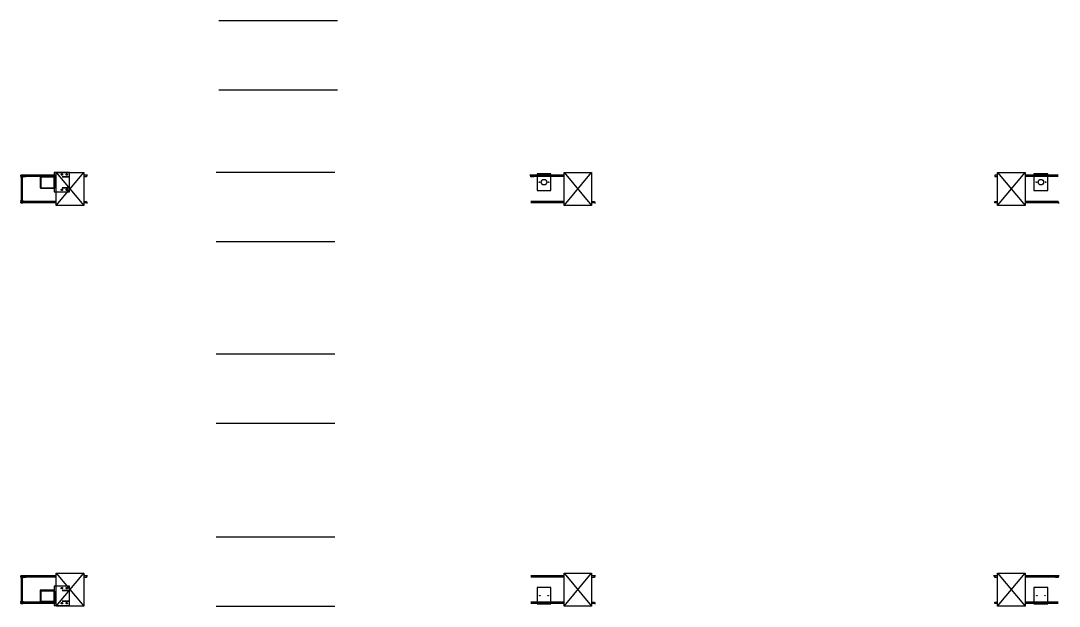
# Model space of a CAD drawing. Header units: metres. Extents: x 2 to 323, y -2 to 254.
# Drawn here: x 238.34 to 275.96, y 67.21 to 88.43 of the extents above; entities that cross this region are included whole.
import ezdxf

# ---------------------------------------------------------------- set-up
doc = ezdxf.new("R2010")
doc.units = ezdxf.units.M
for name, color, linetype in [('0-EST CORTE', 7, 'Continuous'), ('00', 7, 'Continuous'), ('racks', 7, 'Continuous')]:
    doc.layers.add(name, color=color, linetype=linetype)

msp = doc.modelspace()

# ---------------------------------------------------------------- linework, layer by layer
at = {"layer": '0-EST CORTE'}
for p, q in [((239.836, 82.781), (240.086, 82.781)), ((239.836, 82.781), (240.086, 82.781)), ((239.836, 82.769), (240.086, 82.769)), ((239.836, 82.769), (240.086, 82.769)), ((240.086, 82.769), (240.086, 82.781)), ((240.086, 82.769), (240.086, 82.781)), ((239.836, 82.393), (240.086, 82.393)), ((239.836, 82.393), (240.086, 82.393)), ((240.086, 82.381), (240.086, 82.393)), ((240.086, 82.381), (240.086, 82.393)), ((239.836, 82.381), (240.086, 82.381)), ((239.836, 82.381), (240.086, 82.381)), ((239.836, 67.791), (240.086, 67.791)), ((239.836, 67.791), (240.086, 67.791)), ((239.836, 67.779), (240.086, 67.779)), ((239.836, 67.779), (240.086, 67.779)), ((240.086, 67.779), (240.086, 67.791)), ((240.086, 67.779), (240.086, 67.791)), ((239.836, 67.403), (240.086, 67.403)), ((239.836, 67.403), (240.086, 67.403)), ((239.836, 67.391), (240.086, 67.391)), ((239.836, 67.391), (240.086, 67.391)), ((240.086, 67.391), (240.086, 67.403)), ((240.086, 67.391), (240.086, 67.403))]:
    msp.add_line(p, q, dxfattribs=at)
for points in [[(239.046, 82.781), (239.046, 82.381), (239.546, 82.381), (239.546, 82.781), (239.046, 82.781)], [(239.046, 82.781), (239.046, 82.381), (239.546, 82.381), (239.546, 82.781), (239.046, 82.781)], [(239.071, 82.361), (239.571, 82.361), (239.571, 82.761), (239.071, 82.761), (239.071, 82.361)], [(239.071, 82.361), (239.571, 82.361), (239.571, 82.761), (239.071, 82.761), (239.071, 82.361)], [(240.106, 82.231), (240.106, 82.931), (239.556, 82.931), (239.556, 82.231), (240.106, 82.231)], [(240.106, 82.231), (240.106, 82.931), (239.556, 82.931), (239.556, 82.231), (240.106, 82.231)], [(239.856, 82.856), (239.854, 82.846), (239.848, 82.838), (239.84, 82.833), (239.831, 82.831), (239.821, 82.833), (239.813, 82.838), (239.808, 82.846), (239.806, 82.856), (239.808, 82.865), (239.813, 82.873), (239.821, 82.879), (239.831, 82.881), (239.84, 82.879), (239.848, 82.873), (239.854, 82.865), (239.856, 82.856)], [(239.856, 82.856), (239.854, 82.846), (239.848, 82.838), (239.84, 82.833), (239.831, 82.831), (239.821, 82.833), (239.813, 82.838), (239.808, 82.846), (239.806, 82.856), (239.808, 82.865), (239.813, 82.873), (239.821, 82.879), (239.831, 82.881), (239.84, 82.879), (239.848, 82.873), (239.854, 82.865), (239.856, 82.856)], [(240.031, 82.856), (240.029, 82.846), (240.023, 82.838), (240.015, 82.833), (240.006, 82.831), (239.996, 82.833), (239.988, 82.838), (239.983, 82.846), (239.981, 82.856), (239.983, 82.865), (239.988, 82.873), (239.996, 82.879), (240.006, 82.881), (240.015, 82.879), (240.023, 82.873), (240.029, 82.865), (240.031, 82.856)], [(240.031, 82.856), (240.029, 82.846), (240.023, 82.838), (240.015, 82.833), (240.006, 82.831), (239.996, 82.833), (239.988, 82.838), (239.983, 82.846), (239.981, 82.856), (239.983, 82.865), (239.988, 82.873), (239.996, 82.879), (240.006, 82.881), (240.015, 82.879), (240.023, 82.873), (240.029, 82.865), (240.031, 82.856)], [(257.046, 82.881), (257.046, 82.281), (257.546, 82.281), (257.546, 82.881), (257.046, 82.881)], [(257.046, 82.881), (257.046, 82.281), (257.546, 82.281), (257.546, 82.881), (257.046, 82.881)], [(275.046, 82.881), (275.046, 82.281), (275.546, 82.281), (275.546, 82.881), (275.046, 82.881)], [(275.046, 82.881), (275.046, 82.281), (275.546, 82.281), (275.546, 82.881), (275.046, 82.881)], [(257.136, 82.581), (257.135, 82.577), (257.133, 82.574), (257.129, 82.572), (257.126, 82.571), (257.122, 82.572), (257.119, 82.574), (257.116, 82.577), (257.116, 82.581), (257.116, 82.585), (257.119, 82.588), (257.122, 82.59), (257.126, 82.591), (257.129, 82.59), (257.133, 82.588), (257.135, 82.585), (257.136, 82.581)], [(257.136, 82.581), (257.135, 82.577), (257.133, 82.574), (257.129, 82.572), (257.126, 82.571), (257.122, 82.572), (257.119, 82.574), (257.116, 82.577), (257.116, 82.581), (257.116, 82.585), (257.119, 82.588), (257.122, 82.59), (257.126, 82.591), (257.129, 82.59), (257.133, 82.588), (257.135, 82.585), (257.136, 82.581)], [(257.396, 82.581), (257.388, 82.542), (257.366, 82.51), (257.335, 82.489), (257.296, 82.481), (257.257, 82.489), (257.225, 82.51), (257.203, 82.542), (257.196, 82.581), (257.203, 82.62), (257.225, 82.651), (257.257, 82.673), (257.296, 82.681), (257.335, 82.673), (257.366, 82.651), (257.388, 82.62), (257.396, 82.581)], [(257.396, 82.581), (257.388, 82.542), (257.366, 82.51), (257.335, 82.489), (257.296, 82.481), (257.257, 82.489), (257.225, 82.51), (257.203, 82.542), (257.196, 82.581), (257.203, 82.62), (257.225, 82.651), (257.257, 82.673), (257.296, 82.681), (257.335, 82.673), (257.366, 82.651), (257.388, 82.62), (257.396, 82.581)], [(257.476, 82.581), (257.475, 82.577), (257.473, 82.574), (257.469, 82.572), (257.466, 82.571), (257.462, 82.572), (257.459, 82.574), (257.456, 82.577), (257.456, 82.581), (257.456, 82.585), (257.459, 82.588), (257.462, 82.59), (257.466, 82.591), (257.469, 82.59), (257.473, 82.588), (257.475, 82.585), (257.476, 82.581)], [(257.476, 82.581), (257.475, 82.577), (257.473, 82.574), (257.469, 82.572), (257.466, 82.571), (257.462, 82.572), (257.459, 82.574), (257.456, 82.577), (257.456, 82.581), (257.456, 82.585), (257.459, 82.588), (257.462, 82.59), (257.466, 82.591), (257.469, 82.59), (257.473, 82.588), (257.475, 82.585), (257.476, 82.581)], [(275.136, 82.581), (275.135, 82.577), (275.133, 82.574), (275.129, 82.572), (275.126, 82.571), (275.122, 82.572), (275.119, 82.574), (275.116, 82.577), (275.116, 82.581), (275.116, 82.585), (275.119, 82.588), (275.122, 82.59), (275.126, 82.591), (275.129, 82.59), (275.133, 82.588), (275.135, 82.585), (275.136, 82.581)], [(275.136, 82.581), (275.135, 82.577), (275.133, 82.574), (275.129, 82.572), (275.126, 82.571), (275.122, 82.572), (275.119, 82.574), (275.116, 82.577), (275.116, 82.581), (275.116, 82.585), (275.119, 82.588), (275.122, 82.59), (275.126, 82.591), (275.129, 82.59), (275.133, 82.588), (275.135, 82.585), (275.136, 82.581)], [(275.396, 82.581), (275.388, 82.542), (275.366, 82.51), (275.335, 82.489), (275.296, 82.481), (275.257, 82.489), (275.225, 82.51), (275.203, 82.542), (275.196, 82.581), (275.203, 82.62), (275.225, 82.651), (275.257, 82.673), (275.296, 82.681), (275.335, 82.673), (275.366, 82.651), (275.388, 82.62), (275.396, 82.581)], [(275.396, 82.581), (275.388, 82.542), (275.366, 82.51), (275.335, 82.489), (275.296, 82.481), (275.257, 82.489), (275.225, 82.51), (275.203, 82.542), (275.196, 82.581), (275.203, 82.62), (275.225, 82.651), (275.257, 82.673), (275.296, 82.681), (275.335, 82.673), (275.366, 82.651), (275.388, 82.62), (275.396, 82.581)], [(275.476, 82.581), (275.475, 82.577), (275.473, 82.574), (275.469, 82.572), (275.466, 82.571), (275.462, 82.572), (275.459, 82.574), (275.456, 82.577), (275.456, 82.581), (275.456, 82.585), (275.459, 82.588), (275.462, 82.59), (275.466, 82.591), (275.469, 82.59), (275.473, 82.588), (275.475, 82.585), (275.476, 82.581)], [(275.476, 82.581), (275.475, 82.577), (275.473, 82.574), (275.469, 82.572), (275.466, 82.571), (275.462, 82.572), (275.459, 82.574), (275.456, 82.577), (275.456, 82.581), (275.456, 82.585), (275.459, 82.588), (275.462, 82.59), (275.466, 82.591), (275.469, 82.59), (275.473, 82.588), (275.475, 82.585), (275.476, 82.581)], [(239.856, 82.306), (239.854, 82.296), (239.848, 82.288), (239.84, 82.283), (239.831, 82.281), (239.821, 82.283), (239.813, 82.288), (239.808, 82.296), (239.806, 82.306), (239.808, 82.315), (239.813, 82.323), (239.821, 82.329), (239.831, 82.331), (239.84, 82.329), (239.848, 82.323), (239.854, 82.315), (239.856, 82.306)], [(239.856, 82.306), (239.854, 82.296), (239.848, 82.288), (239.84, 82.283), (239.831, 82.281), (239.821, 82.283), (239.813, 82.288), (239.808, 82.296), (239.806, 82.306), (239.808, 82.315), (239.813, 82.323), (239.821, 82.329), (239.831, 82.331), (239.84, 82.329), (239.848, 82.323), (239.854, 82.315), (239.856, 82.306)], [(240.031, 82.306), (240.029, 82.296), (240.023, 82.288), (240.015, 82.283), (240.006, 82.281), (239.996, 82.283), (239.988, 82.288), (239.983, 82.296), (239.981, 82.306), (239.983, 82.315), (239.988, 82.323), (239.996, 82.329), (240.006, 82.331), (240.015, 82.329), (240.023, 82.323), (240.029, 82.315), (240.031, 82.306)], [(240.031, 82.306), (240.029, 82.296), (240.023, 82.288), (240.015, 82.283), (240.006, 82.281), (239.996, 82.283), (239.988, 82.288), (239.983, 82.296), (239.981, 82.306), (239.983, 82.315), (239.988, 82.323), (239.996, 82.329), (240.006, 82.331), (240.015, 82.329), (240.023, 82.323), (240.029, 82.315), (240.031, 82.306)], [(239.046, 67.791), (239.046, 67.391), (239.546, 67.391), (239.546, 67.791), (239.046, 67.791)], [(239.046, 67.791), (239.046, 67.391), (239.546, 67.391), (239.546, 67.791), (239.046, 67.791)], [(239.071, 67.361), (239.571, 67.361), (239.571, 67.761), (239.071, 67.761), (239.071, 67.361)], [(239.071, 67.361), (239.571, 67.361), (239.571, 67.761), (239.071, 67.761), (239.071, 67.361)], [(240.106, 67.241), (240.106, 67.941), (239.556, 67.941), (239.556, 67.241), (240.106, 67.241)], [(240.106, 67.241), (240.106, 67.941), (239.556, 67.941), (239.556, 67.241), (240.106, 67.241)], [(239.856, 67.866), (239.854, 67.856), (239.848, 67.848), (239.84, 67.843), (239.831, 67.841), (239.821, 67.843), (239.813, 67.848), (239.808, 67.856), (239.806, 67.866), (239.808, 67.875), (239.813, 67.883), (239.821, 67.889), (239.831, 67.891), (239.84, 67.889), (239.848, 67.883), (239.854, 67.875), (239.856, 67.866)], [(239.856, 67.866), (239.854, 67.856), (239.848, 67.848), (239.84, 67.843), (239.831, 67.841), (239.821, 67.843), (239.813, 67.848), (239.808, 67.856), (239.806, 67.866), (239.808, 67.875), (239.813, 67.883), (239.821, 67.889), (239.831, 67.891), (239.84, 67.889), (239.848, 67.883), (239.854, 67.875), (239.856, 67.866)], [(240.031, 67.866), (240.029, 67.856), (240.023, 67.848), (240.015, 67.843), (240.006, 67.841), (239.996, 67.843), (239.988, 67.848), (239.983, 67.856), (239.981, 67.866), (239.983, 67.875), (239.988, 67.883), (239.996, 67.889), (240.006, 67.891), (240.015, 67.889), (240.023, 67.883), (240.029, 67.875), (240.031, 67.866)], [(240.031, 67.866), (240.029, 67.856), (240.023, 67.848), (240.015, 67.843), (240.006, 67.841), (239.996, 67.843), (239.988, 67.848), (239.983, 67.856), (239.981, 67.866), (239.983, 67.875), (239.988, 67.883), (239.996, 67.889), (240.006, 67.891), (240.015, 67.889), (240.023, 67.883), (240.029, 67.875), (240.031, 67.866)], [(257.046, 67.891), (257.046, 67.291), (257.546, 67.291), (257.546, 67.891), (257.046, 67.891)], [(257.046, 67.891), (257.046, 67.291), (257.546, 67.291), (257.546, 67.891), (257.046, 67.891)], [(275.046, 67.891), (275.046, 67.291), (275.546, 67.291), (275.546, 67.891), (275.046, 67.891)], [(275.046, 67.891), (275.046, 67.291), (275.546, 67.291), (275.546, 67.891), (275.046, 67.891)], [(239.856, 67.316), (239.854, 67.306), (239.848, 67.298), (239.84, 67.293), (239.831, 67.291), (239.821, 67.293), (239.813, 67.298), (239.808, 67.306), (239.806, 67.316), (239.808, 67.325), (239.813, 67.333), (239.821, 67.339), (239.831, 67.341), (239.84, 67.339), (239.848, 67.333), (239.854, 67.325), (239.856, 67.316)], [(239.856, 67.316), (239.854, 67.306), (239.848, 67.298), (239.84, 67.293), (239.831, 67.291), (239.821, 67.293), (239.813, 67.298), (239.808, 67.306), (239.806, 67.316), (239.808, 67.325), (239.813, 67.333), (239.821, 67.339), (239.831, 67.341), (239.84, 67.339), (239.848, 67.333), (239.854, 67.325), (239.856, 67.316)], [(240.031, 67.316), (240.029, 67.306), (240.023, 67.298), (240.015, 67.293), (240.006, 67.291), (239.996, 67.293), (239.988, 67.298), (239.983, 67.306), (239.981, 67.316), (239.983, 67.325), (239.988, 67.333), (239.996, 67.339), (240.006, 67.341), (240.015, 67.339), (240.023, 67.333), (240.029, 67.325), (240.031, 67.316)], [(240.031, 67.316), (240.029, 67.306), (240.023, 67.298), (240.015, 67.293), (240.006, 67.291), (239.996, 67.293), (239.988, 67.298), (239.983, 67.306), (239.981, 67.316), (239.983, 67.325), (239.988, 67.333), (239.996, 67.339), (240.006, 67.341), (240.015, 67.339), (240.023, 67.333), (240.029, 67.325), (240.031, 67.316)], [(257.156, 67.591), (257.155, 67.587), (257.153, 67.584), (257.149, 67.582), (257.146, 67.581), (257.142, 67.582), (257.139, 67.584), (257.136, 67.587), (257.136, 67.591), (257.136, 67.595), (257.139, 67.598), (257.142, 67.6), (257.146, 67.601), (257.149, 67.6), (257.153, 67.598), (257.155, 67.595), (257.156, 67.591)], [(257.156, 67.591), (257.155, 67.587), (257.153, 67.584), (257.149, 67.582), (257.146, 67.581), (257.142, 67.582), (257.139, 67.584), (257.136, 67.587), (257.136, 67.591), (257.136, 67.595), (257.139, 67.598), (257.142, 67.6), (257.146, 67.601), (257.149, 67.6), (257.153, 67.598), (257.155, 67.595), (257.156, 67.591)], [(257.456, 67.591), (257.455, 67.587), (257.453, 67.584), (257.449, 67.582), (257.446, 67.581), (257.442, 67.582), (257.439, 67.584), (257.436, 67.587), (257.436, 67.591), (257.436, 67.595), (257.439, 67.598), (257.442, 67.6), (257.446, 67.601), (257.449, 67.6), (257.453, 67.598), (257.455, 67.595), (257.456, 67.591)], [(257.456, 67.591), (257.455, 67.587), (257.453, 67.584), (257.449, 67.582), (257.446, 67.581), (257.442, 67.582), (257.439, 67.584), (257.436, 67.587), (257.436, 67.591), (257.436, 67.595), (257.439, 67.598), (257.442, 67.6), (257.446, 67.601), (257.449, 67.6), (257.453, 67.598), (257.455, 67.595), (257.456, 67.591)], [(275.156, 67.591), (275.155, 67.587), (275.153, 67.584), (275.149, 67.582), (275.146, 67.581), (275.142, 67.582), (275.139, 67.584), (275.136, 67.587), (275.136, 67.591), (275.136, 67.595), (275.139, 67.598), (275.142, 67.6), (275.146, 67.601), (275.149, 67.6), (275.153, 67.598), (275.155, 67.595), (275.156, 67.591)], [(275.156, 67.591), (275.155, 67.587), (275.153, 67.584), (275.149, 67.582), (275.146, 67.581), (275.142, 67.582), (275.139, 67.584), (275.136, 67.587), (275.136, 67.591), (275.136, 67.595), (275.139, 67.598), (275.142, 67.6), (275.146, 67.601), (275.149, 67.6), (275.153, 67.598), (275.155, 67.595), (275.156, 67.591)], [(275.456, 67.591), (275.455, 67.587), (275.453, 67.584), (275.449, 67.582), (275.446, 67.581), (275.442, 67.582), (275.439, 67.584), (275.436, 67.587), (275.436, 67.591), (275.436, 67.595), (275.439, 67.598), (275.442, 67.6), (275.446, 67.601), (275.449, 67.6), (275.453, 67.598), (275.455, 67.595), (275.456, 67.591)], [(275.456, 67.591), (275.455, 67.587), (275.453, 67.584), (275.449, 67.582), (275.446, 67.581), (275.442, 67.582), (275.439, 67.584), (275.436, 67.587), (275.436, 67.591), (275.436, 67.595), (275.439, 67.598), (275.442, 67.6), (275.446, 67.601), (275.449, 67.6), (275.453, 67.598), (275.455, 67.595), (275.456, 67.591)]]:
    msp.add_lwpolyline(points, close=True, dxfattribs=at)
at = {"layer": '00'}
for p, q in [((239.046, 82.781), (239.046, 82.381)), ((239.046, 82.781), (239.046, 82.381)), ((239.546, 82.381), (239.546, 82.781)), ((239.546, 82.381), (239.546, 82.781)), ((239.046, 82.381), (239.546, 82.381)), ((239.046, 82.381), (239.546, 82.381)), ((239.046, 67.791), (239.046, 67.391)), ((239.546, 67.791), (239.046, 67.791)), ((239.046, 67.791), (239.046, 67.391)), ((239.546, 67.791), (239.046, 67.791)), ((239.546, 67.391), (239.546, 67.791)), ((239.546, 67.391), (239.546, 67.791)), ((239.046, 67.391), (239.546, 67.391)), ((239.046, 67.391), (239.546, 67.391))]:
    msp.add_line(p, q, dxfattribs=at)
at = {"layer": 'racks'}
for p, q in [((249.819, 88.432), (245.519, 88.432)), ((249.819, 88.432), (245.519, 88.432)), ((249.819, 88.432), (245.519, 88.432)), ((245.519, 85.932), (249.819, 85.932)), ((245.519, 85.932), (249.819, 85.932)), ((245.519, 85.932), (249.819, 85.932)), ((239.622, 82.831), (238.424, 82.831)), ((239.622, 82.781), (238.424, 82.781)), ((239.622, 82.932), (240.622, 81.732)), ((239.622, 81.732), (240.622, 82.932)), ((249.722, 82.932), (245.422, 82.932)), ((249.722, 82.932), (245.422, 82.932)), ((249.722, 82.932), (245.422, 82.932)), ((258.022, 82.831), (256.824, 82.831)), ((258.022, 82.781), (256.824, 82.781)), ((258.022, 82.932), (259.022, 81.732)), ((258.022, 81.732), (259.022, 82.932)), ((273.722, 81.732), (274.722, 82.932)), ((273.722, 82.932), (274.722, 81.732)), ((275.92, 82.831), (274.722, 82.831)), ((275.92, 82.781), (274.722, 82.781)), ((239.622, 81.884), (238.424, 81.884)), ((239.622, 81.834), (238.424, 81.834)), ((258.022, 81.884), (256.824, 81.884)), ((258.022, 81.834), (256.824, 81.834)), ((275.92, 81.884), (274.722, 81.884)), ((275.92, 81.834), (274.722, 81.834)), ((245.422, 80.432), (249.722, 80.432)), ((245.422, 80.432), (249.722, 80.432)), ((245.422, 80.432), (249.722, 80.432)), ((249.722, 76.351), (245.422, 76.351)), ((249.722, 76.351), (245.422, 76.351)), ((249.722, 76.351), (245.422, 76.351)), ((245.422, 73.851), (249.722, 73.851)), ((245.422, 73.851), (249.722, 73.851)), ((245.422, 73.851), (249.722, 73.851)), ((249.722, 69.709), (245.422, 69.709)), ((249.722, 69.709), (245.422, 69.709)), ((249.722, 69.709), (245.422, 69.709)), ((239.622, 68.308), (238.424, 68.308)), ((239.622, 68.258), (238.424, 68.258)), ((239.622, 68.409), (240.622, 67.209)), ((239.622, 67.209), (240.622, 68.409)), ((258.022, 68.308), (256.824, 68.308)), ((258.022, 68.258), (256.824, 68.258)), ((258.022, 68.409), (259.022, 67.209)), ((258.022, 67.209), (259.022, 68.409)), ((273.722, 67.209), (274.722, 68.409)), ((273.722, 68.409), (274.722, 67.209)), ((275.92, 68.308), (274.722, 68.308)), ((275.92, 68.258), (274.722, 68.258)), ((239.622, 67.361), (238.424, 67.361)), ((258.022, 67.361), (256.824, 67.361)), ((275.92, 67.361), (274.722, 67.361)), ((239.622, 67.311), (238.424, 67.311)), ((245.422, 67.209), (249.722, 67.209)), ((245.422, 67.209), (249.722, 67.209)), ((245.422, 67.209), (249.722, 67.209)), ((258.022, 67.311), (256.824, 67.311)), ((275.92, 67.311), (274.722, 67.311))]:
    msp.add_line(p, q, dxfattribs=at)
for points in [[(238.419, 82.83), (238.419, 82.83), (238.42, 82.83), (238.42, 82.83), (238.42, 82.829), (238.42, 82.8), (238.42, 82.799), (238.42, 82.799), (238.42, 82.799), (238.42, 82.799), (238.411, 82.792), (238.41, 82.791), (238.41, 82.791), (238.41, 82.791), (238.41, 82.79), (238.41, 82.754), (238.41, 82.753), (238.411, 82.753), (238.411, 82.752), (238.412, 82.752), (238.422, 82.752), (238.422, 82.754), (238.413, 82.754), (238.413, 82.754), (238.412, 82.755), (238.412, 82.755), (238.412, 82.755), (238.412, 82.79), (238.412, 82.79), (238.412, 82.79), (238.412, 82.79), (238.412, 82.791), (238.421, 82.798), (238.422, 82.798), (238.422, 82.798), (238.422, 82.799), (238.422, 82.799), (238.422, 82.83), (238.422, 82.831), (238.421, 82.832), (238.421, 82.832), (238.42, 82.832), (238.344, 82.832), (238.344, 82.832), (238.343, 82.832), (238.343, 82.832), (238.343, 82.832), (238.342, 82.831), (238.342, 82.831), (238.342, 82.831), (238.342, 82.83), (238.342, 82.799), (238.342, 82.799), (238.342, 82.798), (238.342, 82.798), (238.343, 82.798), (238.352, 82.791), (238.352, 82.79), (238.352, 82.79), (238.352, 82.79), (238.352, 82.79), (238.352, 82.755), (238.352, 82.755), (238.352, 82.755), (238.351, 82.754), (238.351, 82.754), (238.342, 82.754), (238.342, 82.752), (238.352, 82.752), (238.353, 82.752), (238.353, 82.753), (238.354, 82.753), (238.354, 82.754), (238.354, 82.79), (238.354, 82.791), (238.354, 82.791), (238.354, 82.791), (238.353, 82.792), (238.344, 82.799), (238.344, 82.799), (238.344, 82.799), (238.344, 82.799), (238.344, 82.8), (238.344, 82.829), (238.344, 82.83), (238.344, 82.83), (238.345, 82.83), (238.345, 82.83), (238.419, 82.83)], [(238.38, 82.808), (238.355, 82.808), (238.355, 81.858), (238.38, 81.858), (238.38, 82.808)], [(238.421, 82.832), (238.421, 82.832), (238.422, 82.832), (238.422, 82.832), (238.422, 82.831), (238.422, 82.779), (238.424, 82.779), (238.424, 82.832), (238.424, 82.833), (238.424, 82.833), (238.424, 82.833), (238.423, 82.834), (238.423, 82.834), (238.423, 82.834), (238.422, 82.834), (238.422, 82.834), (238.384, 82.834), (238.384, 82.832), (238.421, 82.832)], [(238.41, 82.808), (238.385, 82.808), (238.385, 81.858), (238.41, 81.858), (238.41, 82.808)], [(239.622, 82.932), (240.622, 82.932), (240.622, 81.732), (239.622, 81.732), (239.622, 82.932)], [(240.723, 82.832), (240.723, 82.832), (240.723, 82.832), (240.722, 82.832), (240.722, 82.832), (240.722, 82.832), (240.722, 82.832), (240.722, 82.831), (240.722, 82.831), (240.722, 82.779), (240.72, 82.779), (240.72, 82.832), (240.72, 82.833), (240.72, 82.833), (240.72, 82.833), (240.721, 82.834), (240.721, 82.834), (240.721, 82.834), (240.722, 82.834), (240.722, 82.834), (240.76, 82.834), (240.76, 82.832), (240.723, 82.832)], [(256.821, 82.832), (256.821, 82.832), (256.822, 82.832), (256.822, 82.832), (256.822, 82.831), (256.822, 82.779), (256.824, 82.779), (256.824, 82.832), (256.824, 82.833), (256.823, 82.834), (256.823, 82.834), (256.822, 82.834), (256.784, 82.834), (256.784, 82.832), (256.821, 82.832)], [(258.022, 82.932), (259.022, 82.932), (259.022, 81.732), (258.022, 81.732), (258.022, 82.932)], [(273.722, 82.932), (274.722, 82.932), (274.722, 81.732), (273.722, 81.732), (273.722, 82.932)], [(238.419, 81.834), (238.419, 81.834), (238.42, 81.835), (238.42, 81.835), (238.42, 81.835), (238.42, 81.865), (238.42, 81.865), (238.42, 81.865), (238.42, 81.865), (238.42, 81.866), (238.411, 81.873), (238.41, 81.873), (238.41, 81.873), (238.41, 81.874), (238.41, 81.874), (238.41, 81.91), (238.41, 81.911), (238.41, 81.911), (238.41, 81.911), (238.411, 81.912), (238.411, 81.912), (238.411, 81.912), (238.412, 81.912), (238.412, 81.912), (238.422, 81.912), (238.422, 81.91), (238.413, 81.91), (238.413, 81.91), (238.412, 81.91), (238.412, 81.91), (238.412, 81.909), (238.412, 81.875), (238.412, 81.874), (238.412, 81.874), (238.412, 81.874), (238.412, 81.874), (238.421, 81.867), (238.422, 81.867), (238.422, 81.866), (238.422, 81.866), (238.422, 81.865), (238.422, 81.834), (238.422, 81.833), (238.421, 81.833), (238.421, 81.832), (238.42, 81.832), (238.344, 81.832), (238.344, 81.832), (238.343, 81.832), (238.343, 81.833), (238.343, 81.833), (238.342, 81.833), (238.342, 81.833), (238.342, 81.834), (238.342, 81.834), (238.342, 81.865), (238.342, 81.866), (238.342, 81.866), (238.342, 81.867), (238.343, 81.867), (238.352, 81.874), (238.352, 81.874), (238.352, 81.874), (238.352, 81.874), (238.352, 81.875), (238.352, 81.909), (238.352, 81.91), (238.352, 81.91), (238.351, 81.91), (238.351, 81.91), (238.342, 81.91), (238.342, 81.912), (238.352, 81.912), (238.353, 81.912), (238.353, 81.912), (238.354, 81.911), (238.354, 81.91), (238.354, 81.874), (238.354, 81.874), (238.354, 81.873), (238.354, 81.873), (238.353, 81.873), (238.344, 81.866), (238.344, 81.865), (238.344, 81.865), (238.344, 81.865), (238.344, 81.865), (238.344, 81.835), (238.344, 81.835), (238.344, 81.835), (238.345, 81.834), (238.345, 81.834), (238.419, 81.834)], [(238.421, 81.832), (238.421, 81.832), (238.422, 81.833), (238.422, 81.833), (238.422, 81.833), (238.422, 81.885), (238.424, 81.885), (238.424, 81.832), (238.424, 81.832), (238.424, 81.831), (238.424, 81.831), (238.423, 81.831), (238.423, 81.831), (238.423, 81.83), (238.422, 81.83), (238.422, 81.83), (238.384, 81.83), (238.384, 81.832), (238.421, 81.832)], [(240.723, 81.832), (240.723, 81.832), (240.722, 81.833), (240.722, 81.833), (240.722, 81.833), (240.722, 81.885), (240.72, 81.885), (240.72, 81.832), (240.72, 81.832), (240.72, 81.831), (240.72, 81.831), (240.721, 81.831), (240.721, 81.831), (240.721, 81.83), (240.722, 81.83), (240.722, 81.83), (240.76, 81.83), (240.76, 81.832), (240.723, 81.832)], [(259.123, 81.832), (259.123, 81.832), (259.122, 81.833), (259.122, 81.833), (259.122, 81.833), (259.122, 81.885), (259.12, 81.885), (259.12, 81.832), (259.12, 81.831), (259.121, 81.831), (259.121, 81.83), (259.122, 81.83), (259.16, 81.83), (259.16, 81.832), (259.123, 81.832)], [(275.923, 81.832), (275.923, 81.832), (275.922, 81.833), (275.922, 81.833), (275.922, 81.833), (275.922, 81.885), (275.92, 81.885), (275.92, 81.832), (275.92, 81.831), (275.921, 81.831), (275.921, 81.83), (275.922, 81.83), (275.96, 81.83), (275.96, 81.832), (275.923, 81.832)], [(238.419, 68.307), (238.419, 68.307), (238.42, 68.307), (238.42, 68.307), (238.42, 68.306), (238.42, 68.277), (238.42, 68.276), (238.42, 68.276), (238.42, 68.276), (238.42, 68.276), (238.411, 68.269), (238.41, 68.268), (238.41, 68.268), (238.41, 68.268), (238.41, 68.267), (238.41, 68.231), (238.41, 68.23), (238.411, 68.23), (238.411, 68.229), (238.412, 68.229), (238.422, 68.229), (238.422, 68.231), (238.413, 68.231), (238.413, 68.231), (238.412, 68.232), (238.412, 68.232), (238.412, 68.232), (238.412, 68.267), (238.412, 68.267), (238.412, 68.267), (238.412, 68.267), (238.412, 68.268), (238.421, 68.275), (238.422, 68.275), (238.422, 68.275), (238.422, 68.276), (238.422, 68.276), (238.422, 68.307), (238.422, 68.308), (238.421, 68.309), (238.421, 68.309), (238.42, 68.309), (238.344, 68.309), (238.343, 68.309), (238.343, 68.309), (238.342, 68.308), (238.342, 68.307), (238.342, 68.276), (238.342, 68.276), (238.342, 68.275), (238.342, 68.275), (238.343, 68.275), (238.352, 68.268), (238.352, 68.267), (238.352, 68.267), (238.352, 68.267), (238.352, 68.267), (238.352, 68.232), (238.352, 68.232), (238.352, 68.232), (238.351, 68.231), (238.351, 68.231), (238.342, 68.231), (238.342, 68.229), (238.352, 68.229), (238.353, 68.229), (238.353, 68.23), (238.354, 68.23), (238.354, 68.231), (238.354, 68.267), (238.354, 68.268), (238.354, 68.268), (238.354, 68.268), (238.353, 68.269), (238.344, 68.276), (238.344, 68.276), (238.344, 68.276), (238.344, 68.276), (238.344, 68.277), (238.344, 68.306), (238.344, 68.307), (238.344, 68.307), (238.345, 68.307), (238.345, 68.307), (238.419, 68.307)], [(238.38, 68.285), (238.355, 68.285), (238.355, 67.335), (238.38, 67.335), (238.38, 68.285)], [(238.421, 68.309), (238.421, 68.309), (238.422, 68.309), (238.422, 68.309), (238.422, 68.308), (238.422, 68.256), (238.424, 68.256), (238.424, 68.309), (238.424, 68.31), (238.424, 68.31), (238.424, 68.31), (238.423, 68.311), (238.423, 68.311), (238.423, 68.311), (238.422, 68.311), (238.422, 68.311), (238.384, 68.311), (238.384, 68.309), (238.421, 68.309)], [(238.41, 68.285), (238.385, 68.285), (238.385, 67.335), (238.41, 67.335), (238.41, 68.285)], [(239.622, 68.409), (240.622, 68.409), (240.622, 67.209), (239.622, 67.209), (239.622, 68.409)], [(240.723, 68.309), (240.723, 68.309), (240.722, 68.309), (240.722, 68.309), (240.722, 68.308), (240.722, 68.256), (240.72, 68.256), (240.72, 68.309), (240.72, 68.31), (240.72, 68.31), (240.72, 68.31), (240.721, 68.311), (240.721, 68.311), (240.721, 68.311), (240.722, 68.311), (240.722, 68.311), (240.76, 68.311), (240.76, 68.309), (240.723, 68.309)], [(258.022, 68.409), (259.022, 68.409), (259.022, 67.209), (258.022, 67.209), (258.022, 68.409)], [(259.123, 68.309), (259.123, 68.309), (259.122, 68.309), (259.122, 68.309), (259.122, 68.308), (259.122, 68.256), (259.12, 68.256), (259.12, 68.309), (259.12, 68.31), (259.121, 68.311), (259.121, 68.311), (259.122, 68.311), (259.16, 68.311), (259.16, 68.309), (259.123, 68.309)], [(273.621, 68.309), (273.621, 68.309), (273.622, 68.309), (273.622, 68.309), (273.622, 68.308), (273.622, 68.256), (273.624, 68.256), (273.624, 68.309), (273.624, 68.31), (273.623, 68.311), (273.623, 68.311), (273.622, 68.311), (273.584, 68.311), (273.584, 68.309), (273.621, 68.309)], [(273.722, 68.409), (274.722, 68.409), (274.722, 67.209), (273.722, 67.209), (273.722, 68.409)], [(275.923, 68.309), (275.923, 68.309), (275.922, 68.309), (275.922, 68.309), (275.922, 68.308), (275.922, 68.256), (275.92, 68.256), (275.92, 68.309), (275.92, 68.31), (275.921, 68.311), (275.921, 68.311), (275.922, 68.311), (275.96, 68.311), (275.96, 68.309), (275.923, 68.309)], [(238.419, 67.311), (238.419, 67.311), (238.42, 67.312), (238.42, 67.312), (238.42, 67.312), (238.42, 67.342), (238.42, 67.342), (238.42, 67.342), (238.42, 67.342), (238.42, 67.343), (238.411, 67.35), (238.41, 67.35), (238.41, 67.35), (238.41, 67.351), (238.41, 67.351), (238.41, 67.387), (238.41, 67.388), (238.41, 67.388), (238.41, 67.388), (238.411, 67.389), (238.411, 67.389), (238.411, 67.389), (238.412, 67.389), (238.412, 67.389), (238.422, 67.389), (238.422, 67.387), (238.413, 67.387), (238.413, 67.387), (238.412, 67.387), (238.412, 67.387), (238.412, 67.386), (238.412, 67.352), (238.412, 67.351), (238.412, 67.351), (238.412, 67.351), (238.412, 67.351), (238.421, 67.344), (238.422, 67.344), (238.422, 67.343), (238.422, 67.343), (238.422, 67.342), (238.422, 67.311), (238.422, 67.31), (238.421, 67.31), (238.421, 67.309), (238.42, 67.309), (238.344, 67.309), (238.344, 67.309), (238.343, 67.309), (238.343, 67.31), (238.343, 67.31), (238.342, 67.31), (238.342, 67.31), (238.342, 67.311), (238.342, 67.311), (238.342, 67.342), (238.342, 67.343), (238.342, 67.343), (238.342, 67.344), (238.343, 67.344), (238.352, 67.351), (238.352, 67.351), (238.352, 67.351), (238.352, 67.351), (238.352, 67.352), (238.352, 67.386), (238.352, 67.387), (238.352, 67.387), (238.351, 67.387), (238.351, 67.387), (238.342, 67.387), (238.342, 67.389), (238.352, 67.389), (238.353, 67.389), (238.353, 67.389), (238.354, 67.388), (238.354, 67.387), (238.354, 67.351), (238.354, 67.351), (238.354, 67.35), (238.354, 67.35), (238.353, 67.35), (238.344, 67.343), (238.344, 67.342), (238.344, 67.342), (238.344, 67.342), (238.344, 67.342), (238.344, 67.312), (238.344, 67.312), (238.344, 67.312), (238.345, 67.311), (238.345, 67.311), (238.419, 67.311)], [(238.421, 67.309), (238.421, 67.309), (238.422, 67.31), (238.422, 67.31), (238.422, 67.31), (238.422, 67.362), (238.424, 67.362), (238.424, 67.309), (238.424, 67.308), (238.423, 67.308), (238.423, 67.307), (238.422, 67.307), (238.384, 67.307), (238.384, 67.309), (238.421, 67.309)], [(259.123, 67.309), (259.123, 67.309), (259.122, 67.31), (259.122, 67.31), (259.122, 67.31), (259.122, 67.362), (259.12, 67.362), (259.12, 67.309), (259.12, 67.308), (259.121, 67.308), (259.121, 67.307), (259.122, 67.307), (259.16, 67.307), (259.16, 67.309), (259.123, 67.309)]]:
    msp.add_lwpolyline(points, close=True, dxfattribs=at)
for points in [[(238.522, 82.831), (238.424, 82.831), (238.424, 82.781), (238.522, 82.781)], [(240.622, 82.781), (240.72, 82.781), (240.72, 82.831), (240.622, 82.831)], [(256.922, 82.831), (256.824, 82.831), (256.824, 82.781), (256.922, 82.781)], [(273.722, 82.831), (273.624, 82.831), (273.624, 82.781), (273.722, 82.781)], [(238.522, 81.834), (238.424, 81.834), (238.424, 81.884), (238.522, 81.884)], [(240.622, 81.884), (240.72, 81.884), (240.72, 81.834), (240.622, 81.834)], [(259.022, 81.884), (259.12, 81.884), (259.12, 81.834), (259.022, 81.834)], [(273.722, 81.834), (273.624, 81.834), (273.624, 81.884), (273.722, 81.884)], [(275.822, 81.884), (275.92, 81.884), (275.92, 81.834), (275.822, 81.834)], [(238.522, 68.308), (238.424, 68.308), (238.424, 68.258), (238.522, 68.258)], [(240.622, 68.258), (240.72, 68.258), (240.72, 68.308), (240.622, 68.308)], [(259.022, 68.258), (259.12, 68.258), (259.12, 68.308), (259.022, 68.308)], [(273.722, 68.308), (273.624, 68.308), (273.624, 68.258), (273.722, 68.258)], [(275.822, 68.258), (275.92, 68.258), (275.92, 68.308), (275.822, 68.308)], [(238.522, 67.311), (238.424, 67.311), (238.424, 67.361), (238.522, 67.361)], [(259.022, 67.361), (259.12, 67.361), (259.12, 67.311), (259.022, 67.311)], [(273.722, 67.311), (273.624, 67.311), (273.624, 67.361), (273.722, 67.361)]]:
    msp.add_lwpolyline(points, dxfattribs=at)

doc.saveas('drawing.dxf')
